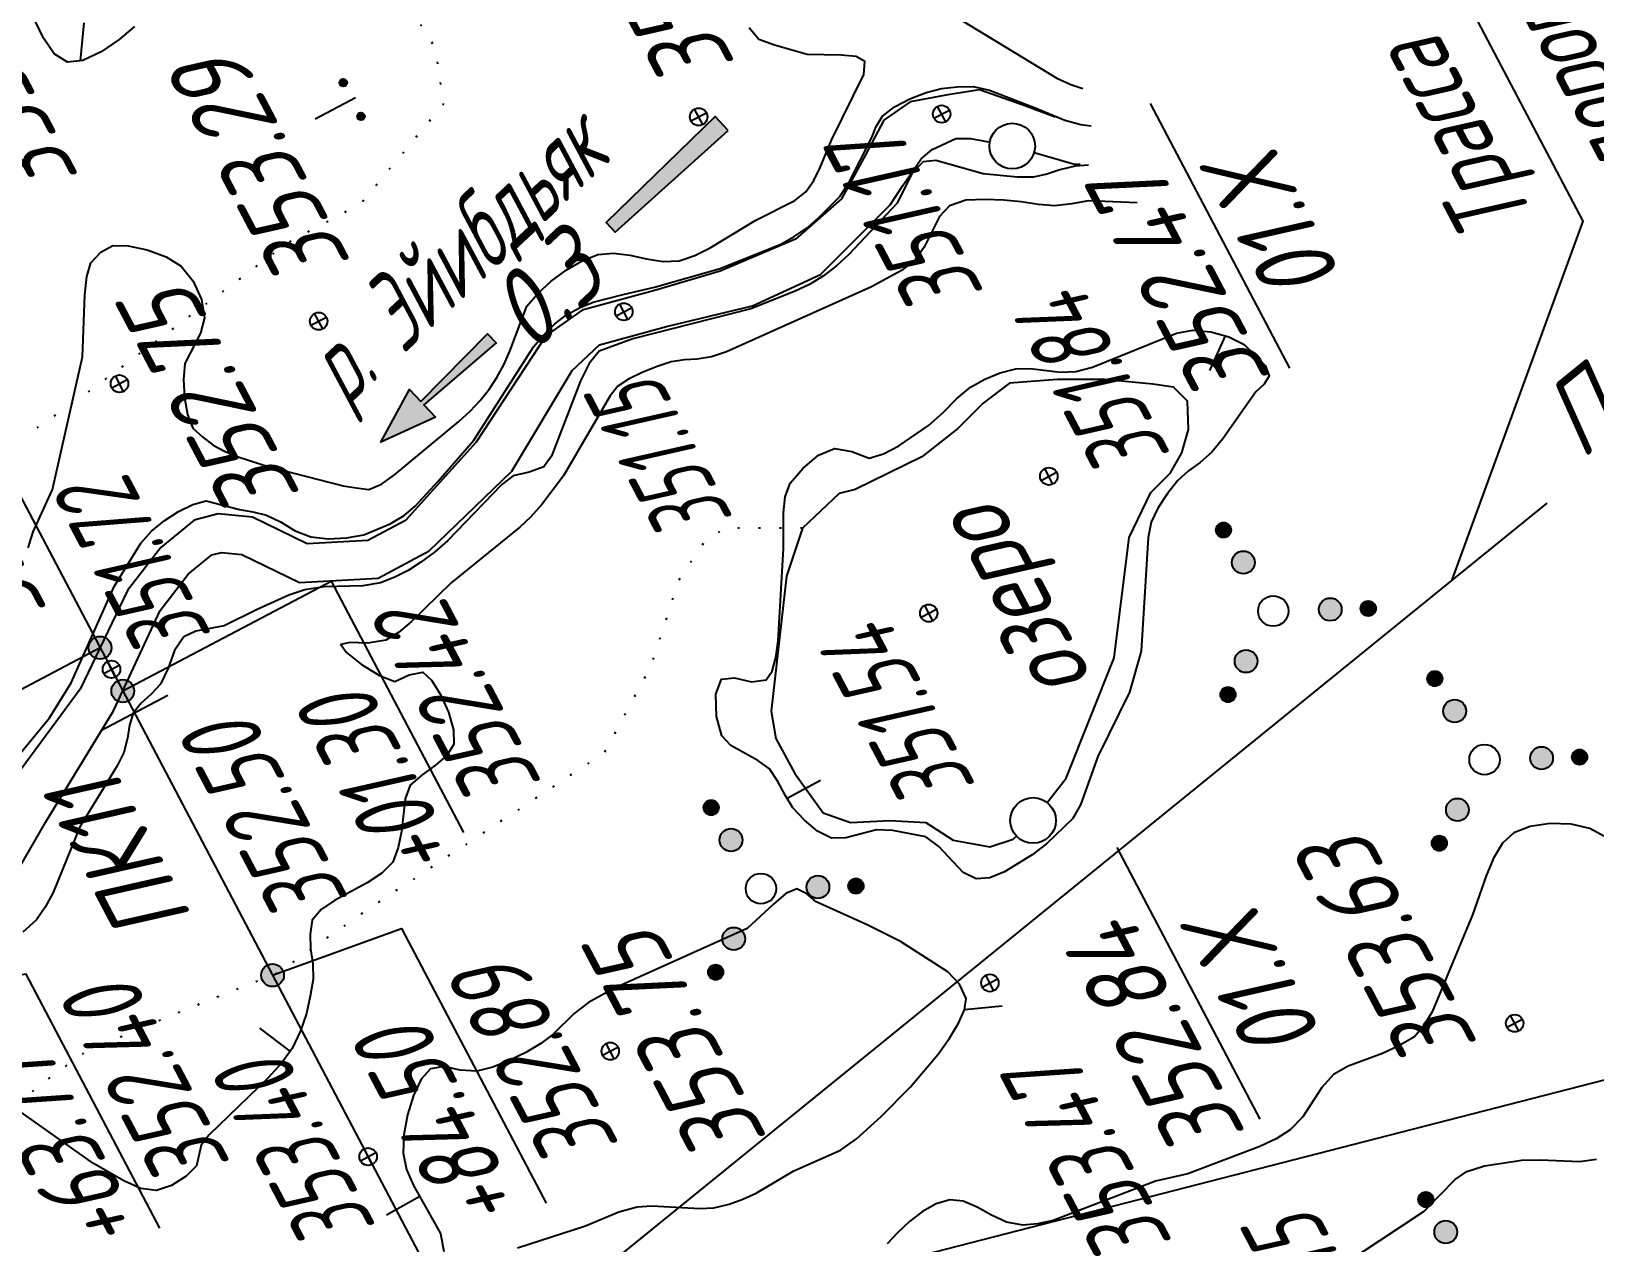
# Model space of a CAD drawing. Extents: x 1519150 to 1520806, y 2185741 to 2187019.
# Drawn here: x 1519402.7 to 1519484.9, y 2186801.3 to 2186865 of the extents above; entities that cross this region are included whole.
import ezdxf
from ezdxf.enums import TextEntityAlignment as Align

# ---------------------------------------------------------------- set-up
doc = ezdxf.new("R2010")
doc.units = 0
doc.linetypes.add('ИИDot', pattern=[1, 0, -1])
for name, color, linetype, lineweight in [('ИИ_ГЕОСЕТКА_025', 3, 'Continuous', 25), ('ИИ_ГИДРОГРАФИЯ_025', 3, 'Continuous', 25), ('ИИ_КОНТУР_025', 7, 'ИИDot', 25), ('ИИ_ОТМЕТКА_025', 7, 'Continuous', 25), ('ИИ_ПИКЕТАЖ_025', 7, 'Continuous', 25), ('ИИ_РАЗМЕР_025', 7, 'Continuous', 25), ('ИИ_РЕЛЬЕФ_025', 34, 'Continuous', 25), ('ИИ_ТЕКСТ_025', 7, 'Continuous', 25), ('ИИ_ТРАССА_АД_025', 1, 'Continuous', 25), ('ИИ_ТРАССА_ЛЭП_025', 7, 'Continuous', 25), ('ИИ_УГОДЬЯ_025', 7, 'Continuous', 25)]:
    doc.layers.add(name, color=color, linetype=linetype, lineweight=lineweight)
doc.styles.add('VNIPISIMPLEXCUR', font='simplex.shx', dxfattribs={"width": 0.8, "oblique": 15})
doc.dimstyles.new('ИИ-2000-м-dm$2', dxfattribs={"dimscale": 2, "dimtxt": 2.5, "dimasz": 2.5, "dimexe": 1.25, "dimexo": 0, "dimgap": 1, "dimtad": 2, "dimtoh": 1, "dimzin": 1, "dimdsep": 46, "dimtxsty": 'VNIPISIMPLEXCUR', "dimcen": 2.5, "dimaunit": 1, "dimazin": 0, "dimtfac": 1, "dimtmove": 1, "dimatfit": 2, "dimfxl": 1, "dimarcsym": 0})

# ---------------------------------------------------------------- blocks, each defined once
blk = doc.blocks.new('ИИ053952')
at = {"linetype": 'Continuous', "lineweight": 25}
h = blk.add_hatch(color=0, dxfattribs=at)
edge = h.paths.add_edge_path()
edge.add_arc((-1.309, 2.13), 0.2, 0, 360)
h = blk.add_hatch(color=0, dxfattribs=at)
edge = h.paths.add_edge_path()
edge.add_arc((-0.785, 1.278), 0.3, 0, 360)
h = blk.add_hatch(color=0, dxfattribs=at)
edge = h.paths.add_edge_path()
edge.add_arc((1.499, 0.041), 0.3, 0, 360)
h = blk.add_hatch(color=0, dxfattribs=at)
edge = h.paths.add_edge_path()
edge.add_arc((2.499, 0.068), 0.2, 0, 360)
h = blk.add_hatch(color=0, dxfattribs=at)
edge = h.paths.add_edge_path()
edge.add_arc((-0.714, -1.319), 0.3, 0, 360)
h = blk.add_hatch(color=0, dxfattribs=at)
edge = h.paths.add_edge_path()
edge.add_arc((-1.19, -2.198), 0.2, 0, 360)
at = {"color": 0, "linetype": 'Continuous', "lineweight": 25}
for centre, radius in [((-1.309, 2.13), 0.2), ((-0.785, 1.278), 0.3), ((0, 0), 0.4), ((1.499, 0.041), 0.3), ((2.499, 0.068), 0.2), ((-0.714, -1.319), 0.3), ((-1.19, -2.198), 0.2)]:
    blk.add_circle(centre, radius, dxfattribs=at)
blk = doc.blocks.new('ИИ05407')
at = {"linetype": 'Continuous', "lineweight": 25}
h = blk.add_hatch(color=0, dxfattribs=at)
edge = h.paths.add_edge_path()
edge.add_arc((-0.5, 0.1), 0.1, 0, 360)
h = blk.add_hatch(color=0, dxfattribs=at)
edge = h.paths.add_edge_path()
edge.add_arc((0.5, 0.1), 0.1, 0, 360)
at = {"color": 0, "linetype": 'Continuous', "lineweight": 25}
blk.add_lwpolyline([(0, 0), (0, 1.2)], dxfattribs=at)
for centre in [(-0.5, 0.1), (0.5, 0.1)]:
    blk.add_circle(centre, 0.1, dxfattribs=at)
blk = doc.blocks.new('ИИ053296')
at = {"color": 0, "linetype": 'Continuous', "lineweight": 25}
blk.add_lwpolyline([(0, 0), (1, 0)], dxfattribs=at)
blk = doc.blocks.new('ИИ05012')
at = {"color": 0, "linetype": 'Continuous', "lineweight": 25, "flags": 128}
for points in [[(0, 3), (0, -3)], [(-3, 0), (3, 0)]]:
    blk.add_lwpolyline(points, dxfattribs=at)
blk = doc.blocks.new('PICKET')
at = {"color": 0, "linetype": 'Continuous', "lineweight": 25}
for p, q in [((-0.23, 0), (0.23, 0)), ((0, 0.23), (0, -0.23))]:
    blk.add_line(p, q, dxfattribs=at)
blk.add_circle((0, 0), 0.23, dxfattribs=at)
at = {"color": 0, "linetype": 'Continuous', "style": 'VNIPISIMPLEXCUR', "oblique": 15, "width": 0.8}
blk.add_attdef('OTMETKA', (1.25, 0.3), '', height=2, dxfattribs=at)
at = {"color": 8, "linetype": 'Continuous', "style": 'VNIPISIMPLEXCUR', "oblique": 15, "width": 0.8, "flags": 1}
blk.add_attdef('NOMER', (1.25, -2.7), '', height=2, dxfattribs=at)
blk = doc.blocks.new('ИИ052131')
at = {"color": 7, "linetype": 'Continuous', "style": 'VNIPISIMPLEXCUR', "oblique": 15, "width": 0.8}
for tag, p in [('HEIGHT', (1.3, 0.7)), ('DATE', (1.3, -2.7))]:
    blk.add_attdef(tag, p, '', height=2, dxfattribs=at)
at = {"color": 0, "linetype": 'Continuous', "lineweight": 25}
blk.add_wipeout([(-0.532, -0.284), (-0.466, -0.382), (-0.382, -0.466), (-0.284, -0.532), (-0.175, -0.577), (-0.059, -0.6), (0.059, -0.6), (0.175, -0.577), (0.284, -0.532), (0.382, -0.466), (0.466, -0.382), (0.532, -0.284), (0.577, -0.175), (0.6, -0.059), (0.6, 0.059), (0.577, 0.175), (0.532, 0.284), (0.466, 0.382), (0.382, 0.466), (0.284, 0.532), (0.175, 0.577), (0.059, 0.6), (-0.059, 0.6), (-0.175, 0.577), (-0.284, 0.532), (-0.382, 0.466), (-0.466, 0.382), (-0.532, 0.284), (-0.577, 0.175), (-0.6, 0.059), (-0.6, -0.059), (-0.577, -0.175)], dxfattribs=at)
blk.add_circle((0, 0), 0.6, dxfattribs=at)
blk = doc.blocks.new('*D65')
at = {"layer": 'Defpoints', "color": 0, "transparency": 16777216}
for p in [(1519482.409, 2186840.189), (1519365.937, 2186752.536), (1519273.871, 2186671.021), (1519643.409, 2186205.468), (1519806.553, 2185895.816)]:
    blk.add_point(p, dxfattribs=at)
at = {"layer": 'ИИ_РАЗМЕР_025', "color": 0, "lineweight": -2, "transparency": 16777216}
for p, q in [((1519364.263, 2186762.999), (1519357.118, 2186776.562)), ((1519363.331, 2186753.39), (1519364.263, 2186762.999)), ((1519360.922, 2186741.638), (1519354.165, 2186754.463))]:
    blk.add_line(p, q, dxfattribs=at)
blk.add_arc((1519360.922, 2186741.638), 11.997, 58.24287, 98.5895, dxfattribs=at)
at = {"layer": 'ИИ_РАЗМЕР_025', "color": 0, "transparency": 16777216}
for points in [[(1519359.339, 2186752.867), (1519358.923, 2186754.133), (1519355.33, 2186752.251)], [(1519367.677, 2186752.339), (1519366.796, 2186751.338), (1519370.239, 2186749.196)]]:
    blk.add_solid(points, dxfattribs=at)
at = {"layer": 'ИИ_РАЗМЕР_025', "color": 0, "transparency": 16777216, "insert": (1519357.466, 2186768.647), "char_height": 4, "attachment_point": 5, "rotation": 117.7798, "style": 'VNIPISIMPLEXCUR'}
blk.add_mtext("78°44'", dxfattribs=at)
blk = doc.blocks.new('*D66')
at = {"layer": 'Defpoints', "color": 0, "transparency": 16777216}
for p in [(1519297.92, 2186946.834), (1519482.409, 2186840.189), (1519385.295, 2186766.597), (1519273.871, 2186671.021), (1519823.89, 2185948.39)]:
    blk.add_point(p, dxfattribs=at)
at = {"layer": 'ИИ_РАЗМЕР_025', "color": 0, "lineweight": -2, "transparency": 16777216}
blk.add_arc((1519392.515, 2186767.266), 7.251, 149.80383, 187.02534, dxfattribs=at)
at = {"layer": 'ИИ_РАЗМЕР_025', "color": 0, "transparency": 16777216}
for points in [[(1519385.787, 2186771.394), (1519386.709, 2186770.431), (1519389.135, 2186773.681)], [(1519385.932, 2186766.64), (1519384.705, 2186766.118), (1519386.884, 2186762.698)]]:
    blk.add_solid(points, dxfattribs=at)
at = {"layer": 'ИИ_РАЗМЕР_025', "color": 0, "transparency": 16777216, "insert": (1519377.317, 2186774.536), "char_height": 4, "attachment_point": 5, "rotation": 117.7798, "style": 'VNIPISIMPLEXCUR'}
blk.add_mtext("101°16'", dxfattribs=at)
blk = doc.blocks.new('ИИ15002')
at = {"linetype": 'Continuous', "lineweight": 25}
h = blk.add_hatch(color=0, dxfattribs=at)
edge = h.paths.add_edge_path()
edge.add_arc((0, 0), 0.3, 0, 360)
at = {"color": 0, "linetype": 'Continuous', "lineweight": 25}
blk.add_circle((0, 0), 0.3, dxfattribs=at)
at = {"color": 0, "linetype": 'Continuous', "style": 'VNIPISIMPLEXCUR', "oblique": 15, "width": 0.8}
blk.add_attdef('STATIONING', (1, 1.3), '', height=2, rotation=90, dxfattribs=at)
at = {"color": 7, "linetype": 'Continuous', "style": 'VNIPISIMPLEXCUR', "oblique": 15, "width": 0.8}
blk.add_attdef('HEIGHT', text='', height=2, dxfattribs=at).set_placement((0, -1.3), align=Align.TOP_CENTER)
blk = doc.blocks.new('ИИ15001')
at = {"color": 0, "linetype": 'Continuous', "lineweight": 25}
blk.add_lwpolyline([(0, 1), (0, -1)], dxfattribs=at)
at = {"color": 0, "linetype": 'Continuous', "lineweight": 25, "style": 'VNIPISIMPLEXCUR', "oblique": 15, "width": 0.8}
blk.add_attdef('STATIONING', text='', height=2, dxfattribs=at).set_placement((0, 2), align=Align.CENTER)
at = {"color": 7, "linetype": 'Continuous', "lineweight": 25, "style": 'VNIPISIMPLEXCUR', "oblique": 15, "width": 0.8}
blk.add_attdef('HEIGHT', text='', height=2, dxfattribs=at).set_placement((0, -2), align=Align.TOP_CENTER)
blk = doc.blocks.new('ИИ0523812')
at = {"linetype": 'Continuous', "lineweight": 25}
for points in [[(1.5, 0.062), (4, 0.167), (4, -0.167), (1.5, -0.062), (1.5, -0.5), (0, 0), (1.5, 0.5)], [(12.274, -0.25), (12.274, 0.25), (8.274, 0.172), (8.274, -0.172)]]:
    blk.add_hatch(color=0, dxfattribs=at).paths.add_polyline_path(points)
at = {"color": 0, "linetype": 'Continuous', "lineweight": 25}
for points in [[(1.5, 0.062), (4, 0.167), (4, -0.167), (1.5, -0.062), (1.5, -0.5), (0, 0), (1.5, 0.5)], [(12.274, -0.25), (12.274, 0.25), (8.274, 0.172), (8.274, -0.172)]]:
    blk.add_lwpolyline(points, close=True, dxfattribs=at)
at = {"color": 0, "linetype": 'Continuous', "style": 'VNIPISIMPLEXCUR', "oblique": 15, "width": 0.8}
blk.add_attdef('SPEED', text='', height=2, dxfattribs=at).set_placement((5.871, -0.048), align=Align.MIDDLE)
blk = doc.blocks.new('*D67')
at = {"layer": 'Defpoints', "color": 0, "transparency": 16777216}
for p in [(1519335.639, 2186966.703), (1520064.45, 2186007.56), (1519860.194, 2185951.717), (1519823.89, 2185948.39), (1519888.366, 2185917.443)]:
    blk.add_point(p, dxfattribs=at)
at = {"layer": 'ИИ_РАЗМЕР_025', "color": 0, "lineweight": -2, "transparency": 16777216}
for p, q in [((1519862.615, 2185950.153), (1519866.306, 2185943.155)), ((1519866.306, 2185943.155), (1519874.982, 2185926.685))]:
    blk.add_line(p, q, dxfattribs=at)
blk.add_arc((1519866.538, 2185958.88), 9.568, 217.9509, 273.64696, dxfattribs=at)
at = {"layer": 'ИИ_РАЗМЕР_025', "color": 0, "transparency": 16777216}
for points in [[(1519858.393, 2185952.705), (1519859.593, 2185953.287), (1519857.247, 2185956.595)], [(1519866.966, 2185949.974), (1519867.327, 2185948.69), (1519870.997, 2185950.415)]]:
    blk.add_solid(points, dxfattribs=at)
at = {"layer": 'ИИ_РАЗМЕР_025', "color": 0, "transparency": 16777216, "insert": (1519867.234, 2185931.993), "char_height": 4, "attachment_point": 5, "rotation": 117.7798, "style": 'VNIPISIMPLEXCUR'}
blk.add_mtext("103°58'", dxfattribs=at)
blk = doc.blocks.new('*D68')
at = {"layer": 'Defpoints', "color": 0, "transparency": 16777216}
for p in [(1519313.519, 2186955.051), (1520064.45, 2186007.56), (1519855.578, 2185949.86), (1519823.89, 2185948.39), (1519857.396, 2185922.593)]:
    blk.add_point(p, dxfattribs=at)
at = {"layer": 'ИИ_РАЗМЕР_025', "color": 0, "lineweight": -2, "transparency": 16777216}
for p, q in [((1519854.606, 2185946.846), (1519859.085, 2185938.334)), ((1519859.085, 2185938.334), (1519865.276, 2185926.582))]:
    blk.add_line(p, q, dxfattribs=at)
blk.add_arc((1519841.522, 2185952.727), 14.345, 313.80799, 357.78992, dxfattribs=at)
at = {"layer": 'ИИ_РАЗМЕР_025', "color": 0, "transparency": 16777216}
for points in [[(1519855.193, 2185952.106), (1519856.52, 2185952.241), (1519855.452, 2185956.153)], [(1519851.842, 2185941.834), (1519851.063, 2185942.915), (1519848.208, 2185940.035)]]:
    blk.add_solid(points, dxfattribs=at)
at = {"layer": 'ИИ_РАЗМЕР_025', "color": 0, "transparency": 16777216, "insert": (1519858.77, 2185929.531), "char_height": 4, "attachment_point": 5, "rotation": 117.7798, "style": 'VNIPISIMPLEXCUR'}
blk.add_mtext("76°2'", dxfattribs=at)

msp = doc.modelspace()

# ---------------------------------------------------------------- linework, layer by layer
at = {"layer": 'ИИ_ГИДРОГРАФИЯ_025', "flags": 128}
for points in [[(1519456.538, 2186860.483), (1519454.797, 2186861.122), (1519452.545, 2186861.916), (1519450.89, 2186861.651), (1519448.903, 2186861.287), (1519447.512, 2186860.328), (1519446.552, 2186858.508), (1519445.294, 2186856.192), (1519442.872, 2186854.067), (1519438.918, 2186852.389), (1519435.535, 2186851.39), (1519431.659, 2186850.33), (1519429.751, 2186848.998), (1519426.08, 2186843.393), (1519422.36, 2186839.268), (1519420.374, 2186838.21), (1519417.194, 2186838.041), (1519414.304, 2186839.446), (1519412.514, 2186839.614), (1519411.246, 2186839.284), (1519409.49, 2186837.844), (1519407.735, 2186835.59), (1519405.252, 2186830.401), (1519401.105, 2186824.798)], [(1519399.408, 2186816.471), (1519403.444, 2186823.421), (1519407.008, 2186829.265), (1519409.454, 2186834.541), (1519410.931, 2186836.439), (1519412.175, 2186837.459), (1519412.678, 2186837.59), (1519413.756, 2186837.489), (1519416.784, 2186836.016), (1519420.923, 2186836.236), (1519423.61, 2186837.668), (1519427.955, 2186841.87), (1519431.134, 2186847.163), (1519432.56, 2186848.503), (1519436.082, 2186849.466), (1519440.62, 2186850.56), (1519444.187, 2186852.212), (1519447.848, 2186855.877), (1519448.52, 2186856.885), (1519449.492, 2186858.287), (1519450.071, 2186858.779), (1519451.306, 2186859.365), (1519452.08, 2186859.365), (1519454.276, 2186858.963), (1519457.55, 2186858.006), (1519457.845, 2186858.002)]]:
    msp.add_lwpolyline(points, dxfattribs=at)
msp.add_lwpolyline([(1519462.751, 2186846.286), (1519461.662, 2186846.435), (1519459.135, 2186846.682), (1519456.659, 2186846.682), (1519454.132, 2186846.484), (1519452.745, 2186845.445), (1519451.408, 2186844.109), (1519449.526, 2186842.624), (1519446.009, 2186840.892), (1519445.167, 2186840.694), (1519443.235, 2186838.863), (1519442.393, 2186836.339), (1519441.6, 2186829.235), (1519441.848, 2186827.799), (1519442.838, 2186825.968), (1519444.324, 2186823.89), (1519445.761, 2186823.395), (1519447.841, 2186823.494), (1519449.724, 2186823.395), (1519451.16, 2186822.454), (1519453.092, 2186822.108), (1519454.33, 2186822.504), (1519455.371, 2186823.494), (1519457.104, 2186825.721), (1519459.631, 2186832.056), (1519460.426, 2186838.369), (1519461.566, 2186840.745), (1519462.606, 2186841.784), (1519463.2, 2186842.824), (1519463.547, 2186844.061), (1519463.498, 2186845.546)], close=True, dxfattribs=at)
at = {"layer": 'ИИ_КОНТУР_025', "flags": 128}
for points in [[(1519344.966, 2186812.099), (1519347.518, 2186811.341), (1519351.427, 2186810.907), (1519357.942, 2186811.775), (1519361.851, 2186814.726), (1519364.978, 2186819.326), (1519366.889, 2186822.884), (1519370.643, 2186827.872), (1519377.245, 2186830.997), (1519381.762, 2186832.298), (1519387.582, 2186834.989), (1519393.923, 2186837.419), (1519397.137, 2186840.023), (1519405.649, 2186846.011), (1519416.278, 2186853.947), (1519420.013, 2186855.943), (1519424.367, 2186861.177), (1519423.932, 2186864.128), (1519422.021, 2186867.079), (1519420.805, 2186870.117), (1519420.545, 2186873.935), (1519421.5, 2186876.799), (1519425.148, 2186880.618), (1519429.144, 2186882.527), (1519435.485, 2186884.003), (1519442.261, 2186883.829), (1519444.284, 2186883.741)], [(1519443.235, 2186838.863), (1519439.171, 2186838.874), (1519438.139, 2186838.24), (1519436.711, 2186836.099), (1519435.283, 2186831.66), (1519432.823, 2186827.061), (1519420.18, 2186818.689), (1519415.578, 2186815.439), (1519410.579, 2186813.457), (1519405.501, 2186811.316), (1519402.882, 2186809.413), (1519399.311, 2186804.973), (1519385.951, 2186794.388), (1519383.967, 2186791.059), (1519381.507, 2186786.936), (1519377.223, 2186783.923), (1519370.319, 2186780.911), (1519363.336, 2186776.946), (1519359.29, 2186774.33), (1519355.322, 2186773.537), (1519352.227, 2186773.617), (1519349.688, 2186775.837), (1519340.047, 2186796.057)]]:
    msp.add_lwpolyline(points, dxfattribs=at)
at = {"layer": 'ИИ_ОТМЕТКА_025', "elevation": 0.04}
msp.add_lwpolyline([(1519468.884, 2186847.276), (1519461.549, 2186861.202)], dxfattribs=at)
at = {"layer": 'ИИ_ОТМЕТКА_025'}
msp.add_lwpolyline([(1519467.323, 2186807.777), (1519459.79, 2186822.076)], dxfattribs=at)
at = {"layer": 'ИИ_ПИКЕТАЖ_025', "color": 7}
for points in [[(1519406.293, 2186832.577), (1519400.545, 2186829.549), (1519392.224, 2186845.344)], [(1519407.49, 2186830.305), (1519418.449, 2186836.078), (1519425.41, 2186822.864)]]:
    msp.add_lwpolyline(points, dxfattribs=at)
at = {"layer": 'ИИ_ПИКЕТАЖ_025', "color": 7, "elevation": 352.89}
msp.add_lwpolyline([(1519415.366, 2186815.354), (1519422.143, 2186817.818), (1519429.754, 2186803.371)], dxfattribs=at)
at = {"layer": 'ИИ_ПИКЕТАЖ_025', "color": 1}
msp.add_lwpolyline([(1519409.446, 2186802.06), (1519402.415, 2186815.407), (1519388.291, 2186813.109)], dxfattribs=at)
at = {"layer": 'ИИ_РЕЛЬЕФ_025'}
for points, elevation in [([(1519450.178, 2186866.448), (1519456.618, 2186862.527), (1519457.362, 2186862.194), (1519457.996, 2186861.982)], 353), ([(1519408.105, 2186865.254), (1519407.305, 2186864.563), (1519406.349, 2186863.915), (1519405.392, 2186863.467), (1519404.588, 2186863.376), (1519403.881, 2186863.81), (1519403.32, 2186864.628), (1519402.899, 2186865.518)], 353), ([(1519402.506, 2186837.841), (1519402.782, 2186838.668), (1519403.792, 2186840.892), (1519405.373, 2186847.869), (1519405.487, 2186851.143), (1519405.59, 2186852.098), (1519405.805, 2186852.815), (1519406.332, 2186853.374), (1519406.963, 2186853.73), (1519407.764, 2186853.722), (1519408.771, 2186853.508), (1519409.774, 2186853.133), (1519410.559, 2186852.645), (1519411.194, 2186851.858), (1519411.623, 2186850.889), (1519411.785, 2186849.936), (1519411.578, 2186849.128), (1519410.745, 2186847.519), (1519410.688, 2186846.672), (1519410.735, 2186845.739), (1519410.896, 2186844.85), (1519411.182, 2186844.131), (1519411.691, 2186843.661), (1519412.243, 2186843.236), (1519412.883, 2186842.905), (1519413.618, 2186842.594), (1519415.197, 2186842.089), (1519419.089, 2186841.093), (1519419.757, 2186840.98), (1519420.428, 2186840.906), (1519421.095, 2186841.188), (1519421.779, 2186841.67), (1519425.161, 2186844.474), (1519425.776, 2186845.038), (1519426.296, 2186845.584), (1519426.782, 2186846.2), (1519427.167, 2186846.797), (1519427.529, 2186847.461), (1519427.849, 2186848.171), (1519428.739, 2186850.544), (1519429.316, 2186851.2), (1519430.021, 2186851.849), (1519430.811, 2186852.441), (1519431.645, 2186852.926), (1519432.478, 2186853.253), (1519433.296, 2186853.336), (1519434.155, 2186853.219), (1519435.034, 2186853.03), (1519435.906, 2186852.893), (1519436.747, 2186852.933), (1519437.58, 2186853.2), (1519438.391, 2186853.607), (1519440.789, 2186855.069), (1519442.844, 2186856.105), (1519443.411, 2186856.563), (1519443.84, 2186857.155), (1519444.169, 2186857.841), (1519444.77, 2186859.27), (1519446.477, 2186862.717), (1519446.527, 2186863.404), (1519446.062, 2186863.664), (1519445.269, 2186863.737), (1519443.487, 2186863.771), (1519441.776, 2186864.262), (1519440.941, 2186864.56), (1519440.433, 2186865.174)], 353), ([(1519400.688, 2186825.33), (1519403.631, 2186828.893), (1519404.773, 2186830.734), (1519407.029, 2186835.794), (1519408.435, 2186838.077), (1519409, 2186838.717), (1519409.671, 2186839.253), (1519410.415, 2186839.748), (1519411.175, 2186840.119), (1519411.873, 2186840.311), (1519413.627, 2186839.846), (1519414.323, 2186839.732), (1519415.054, 2186839.556), (1519415.78, 2186839.193), (1519416.56, 2186838.733), (1519417.379, 2186838.411), (1519418.298, 2186838.311), (1519419.259, 2186838.358), (1519420.165, 2186838.521), (1519421.562, 2186839.101), (1519422.29, 2186839.54), (1519422.866, 2186840.03), (1519424.085, 2186841.334), (1519425.955, 2186843.493), (1519429.097, 2186848.405), (1519429.583, 2186848.989), (1519430.221, 2186849.62), (1519430.833, 2186850.082), (1519431.551, 2186850.479), (1519432.231, 2186850.751), (1519433.817, 2186851.16), (1519435.452, 2186851.539), (1519438.917, 2186852.525), (1519442.11, 2186853.81), (1519442.811, 2186854.197), (1519443.491, 2186854.666), (1519444.089, 2186855.194), (1519445.209, 2186856.313), (1519445.688, 2186857.026), (1519446.884, 2186859.42), (1519447.113, 2186859.994), (1519447.45, 2186860.542), (1519448.075, 2186861.019), (1519448.895, 2186861.449), (1519449.74, 2186861.776), (1519450.547, 2186861.986), (1519451.38, 2186862.078), (1519452.214, 2186862.088), (1519453.084, 2186861.896), (1519455.568, 2186860.936), (1519457.048, 2186860.316), (1519457.889, 2186860.096), (1519458.429, 2186860.03)], 352.5), ([(1519458.294, 2186857.96), (1519457.589, 2186857.904), (1519456.77, 2186857.719), (1519456.092, 2186857.481), (1519455.387, 2186857.323), (1519454.528, 2186857.32), (1519452.749, 2186857.499), (1519450.263, 2186858.194), (1519449.595, 2186858.124), (1519449.037, 2186857.594), (1519448.225, 2186855.964), (1519445.679, 2186853.263), (1519445.025, 2186852.656), (1519444.35, 2186852.132), (1519443.611, 2186851.687), (1519442.85, 2186851.328), (1519440.529, 2186850.397), (1519434.322, 2186848.816), (1519432.555, 2186848.178), (1519432.028, 2186847.524), (1519431.571, 2186846.623), (1519430.047, 2186842.652), (1519429.643, 2186842.092), (1519428.87, 2186841.815), (1519428.026, 2186841.619), (1519427.428, 2186841.16), (1519424.572, 2186838.196), (1519423.888, 2186837.604), (1519423.175, 2186837.087), (1519422.493, 2186836.647), (1519421.796, 2186836.283), (1519421.039, 2186835.995), (1519420.107, 2186835.831), (1519418.081, 2186835.781), (1519417.071, 2186835.63), (1519416.218, 2186835.351), (1519414.518, 2186834.567), (1519412.818, 2186833.734), (1519411.329, 2186833.455), (1519410.693, 2186833.145), (1519410.213, 2186832.433), (1519409.869, 2186831.508), (1519409.475, 2186830.668), (1519408.988, 2186830.133), (1519408.463, 2186829.663), (1519408.042, 2186829.136), (1519407.839, 2186828.507), (1519407.741, 2186827.82), (1519407.543, 2186827.074), (1519407.201, 2186826.362), (1519405.238, 2186823.157), (1519403.819, 2186819.713), (1519403.413, 2186818.94), (1519402.943, 2186818.271), (1519402.228, 2186817.621)], 352.5), ([(1519460.84, 2186855.979), (1519458.286, 2186856.075), (1519457.418, 2186855.922), (1519456.504, 2186855.824), (1519455.657, 2186855.893), (1519454.749, 2186856.035), (1519453.83, 2186856.115), (1519452.84, 2186856.145), (1519451.839, 2186856.109), (1519450.967, 2186855.823), (1519450.441, 2186855.264), (1519449.644, 2186853.653), (1519449.17, 2186852.973), (1519448.454, 2186852.423), (1519446.879, 2186851.561), (1519439.249, 2186848.147), (1519438.46, 2186847.875), (1519437.706, 2186847.75), (1519437.03, 2186847.719), (1519436.332, 2186847.608), (1519435.601, 2186847.37), (1519434.815, 2186847.056), (1519434.087, 2186846.698), (1519433.527, 2186846.329), (1519433.126, 2186845.83), (1519430.671, 2186841.616), (1519429.535, 2186840.116), (1519428.943, 2186839.437), (1519428.378, 2186838.928), (1519424.754, 2186835.99), (1519422.68, 2186833.957), (1519421.996, 2186833.379), (1519421.323, 2186832.977), (1519420.371, 2186832.826), (1519419.431, 2186832.859), (1519418.966, 2186832.752), (1519419.257, 2186832.32), (1519420.043, 2186831.695), (1519420.997, 2186831.112), (1519421.793, 2186830.805), (1519422.558, 2186831.159), (1519423.267, 2186831.29), (1519423.722, 2186830.869), (1519424.202, 2186830.114), (1519424.619, 2186829.191), (1519424.883, 2186828.269), (1519424.907, 2186827.514), (1519424.544, 2186826.928), (1519423.93, 2186826.406), (1519423.23, 2186825.897), (1519422.606, 2186825.351), (1519422.348, 2186824.629), (1519422.157, 2186822.915), (1519421.969, 2186822.081), (1519421.688, 2186821.303), (1519421.122, 2186820.716), (1519420.348, 2186820.211), (1519418.631, 2186819.293), (1519417.917, 2186818.807), (1519417.451, 2186818.255), (1519417.354, 2186817.512), (1519417.359, 2186816.752), (1519417.486, 2186815.952), (1519417.496, 2186815.148), (1519417.354, 2186814.253), (1519417.15, 2186813.343), (1519416.843, 2186812.423), (1519416.391, 2186811.498), (1519415.856, 2186810.751), (1519415.133, 2186809.954), (1519412.025, 2186806.956), (1519411.612, 2186806.426), (1519411.359, 2186805.335), (1519410.823, 2186804.795), (1519410.058, 2186804.295), (1519409.255, 2186804.037), (1519408.441, 2186804.148), (1519407.585, 2186804.53), (1519405.953, 2186805.446), (1519401.988, 2186808.26)], 353), ([(1519485.385, 2186822.672), (1519484.66, 2186823.078), (1519483.674, 2186823.297), (1519482.577, 2186823.33), (1519481.522, 2186823.178), (1519480.659, 2186822.841), (1519480.067, 2186822.297), (1519479.593, 2186821.515), (1519479.197, 2186820.575), (1519478.484, 2186818.534), (1519476.358, 2186813.429), (1519475.93, 2186812.716), (1519475.429, 2186812.113), (1519474.617, 2186811.64), (1519473.744, 2186811.237), (1519471.946, 2186810.569), (1519471.182, 2186810.127), (1519470.553, 2186809.455), (1519469.559, 2186807.911), (1519468.895, 2186807.228), (1519468.158, 2186806.757), (1519467.305, 2186806.348), (1519463.504, 2186804.919), (1519461.816, 2186804.526), (1519456.431, 2186802.459), (1519455.605, 2186802.275), (1519454.833, 2186802.21), (1519453.98, 2186802.368), (1519453.184, 2186802.731), (1519452.43, 2186803.15), (1519451.702, 2186803.471), (1519450.986, 2186803.546), (1519450.267, 2186803.331), (1519449.552, 2186802.927), (1519448.867, 2186802.4), (1519448.237, 2186801.814), (1519447.689, 2186801.235)], 353.5), ([(1519428.249, 2186801.027), (1519431.833, 2186802.179), (1519433.589, 2186802.909), (1519434.539, 2186803.17), (1519435.31, 2186803.228), (1519437.841, 2186803.086), (1519438.582, 2186803.131), (1519439.389, 2186803.318), (1519440.112, 2186803.581), (1519440.809, 2186803.892), (1519442.78, 2186805.062), (1519445.238, 2186806.16), (1519446.087, 2186806.752), (1519447.383, 2186807.924), (1519448.916, 2186809.488), (1519450.377, 2186811.204), (1519450.983, 2186812.044), (1519451.456, 2186812.832), (1519451.756, 2186813.538), (1519451.845, 2186814.132), (1519451.505, 2186814.883), (1519450.888, 2186815.537), (1519448.395, 2186817.133), (1519446.681, 2186817.985), (1519443.97, 2186819.216), (1519443.479, 2186819.639), (1519442.937, 2186819.894), (1519442.37, 2186819.647), (1519441.711, 2186819.096), (1519440.338, 2186817.813), (1519433.317, 2186814.664), (1519431.987, 2186813.917), (1519431.234, 2186813.347), (1519430.11, 2186812.241), (1519429.484, 2186811.76), (1519428.685, 2186811.296), (1519427.82, 2186810.87), (1519426.945, 2186810.526), (1519426.115, 2186810.307), (1519425.237, 2186810.367), (1519424.39, 2186810.558), (1519423.674, 2186810.434), (1519423.192, 2186809.885), (1519422.78, 2186809.035), (1519422.466, 2186808.015), (1519422.278, 2186806.96), (1519422.245, 2186806.002), (1519422.42, 2186805.142), (1519422.786, 2186804.295), (1519424.207, 2186801.772), (1519424.385, 2186800.82)], 353.5), ([(1519472.423, 2186800.616), (1519475.936, 2186802.949), (1519477.581, 2186804.617), (1519478.194, 2186805.033), (1519479.108, 2186805.338), (1519481.083, 2186805.629), (1519482.066, 2186805.641), (1519484.112, 2186805.563), (1519485.013, 2186805.68)], 353.5)]:
    msp.add_lwpolyline(points, dxfattribs=dict(at, elevation=elevation))
at = {"layer": 'ИИ_РЕЛЬЕФ_025', "elevation": 353}
msp.add_lwpolyline([(1519439.002, 2186827.95), (1519438.711, 2186828.97), (1519438.692, 2186830.128), (1519438.986, 2186830.93), (1519439.657, 2186830.99), (1519440.568, 2186830.786), (1519441.339, 2186830.884), (1519441.644, 2186831.353), (1519441.839, 2186832.061), (1519441.954, 2186832.943), (1519442.244, 2186837.806), (1519442.243, 2186839.671), (1519442.339, 2186840.52), (1519442.586, 2186841.237), (1519443.271, 2186842.024), (1519444.081, 2186842.705), (1519444.923, 2186843.049), (1519445.838, 2186842.9), (1519446.752, 2186842.546), (1519447.496, 2186842.771), (1519448.308, 2186843.205), (1519449.864, 2186844.273), (1519450.636, 2186844.952), (1519451.341, 2186845.676), (1519452.086, 2186846.287), (1519452.842, 2186846.709), (1519453.633, 2186847.034), (1519454.472, 2186847.244), (1519455.218, 2186847.267), (1519456.809, 2186847.077), (1519457.614, 2186847.105), (1519458.505, 2186847.339), (1519462.911, 2186849.128), (1519463.769, 2186849.278), (1519464.713, 2186849.19), (1519465.666, 2186848.927), (1519466.478, 2186848.527), (1519467.044, 2186847.989), (1519467.58, 2186847.421), (1519467.792, 2186846.886), (1519467.525, 2186846.44), (1519467.082, 2186846.032), (1519465.352, 2186843.557), (1519464.775, 2186842.864), (1519464.164, 2186842.328), (1519463.554, 2186841.885), (1519462.992, 2186841.379), (1519462.436, 2186840.685), (1519461.934, 2186839.92), (1519461.577, 2186839.178), (1519461.426, 2186838.375), (1519461.065, 2186832.398), (1519460.45, 2186830.237), (1519458.774, 2186826.864), (1519457.859, 2186824.318), (1519457.45, 2186823.584), (1519456.078, 2186822.263), (1519455.319, 2186821.682), (1519453.866, 2186820.793), (1519453.099, 2186820.482), (1519452.373, 2186820.419), (1519451.692, 2186820.766), (1519450.408, 2186822.133), (1519449.733, 2186822.637), (1519447.994, 2186822.973), (1519447.132, 2186823.009), (1519445.528, 2186822.588), (1519444.773, 2186822.572), (1519444.035, 2186822.926), (1519443.344, 2186823.51), (1519442.737, 2186824.156), (1519442.322, 2186824.831), (1519441.953, 2186825.539), (1519441.499, 2186826.206), (1519440.898, 2186826.654), (1519439.478, 2186827.439)], close=True, dxfattribs=at)
at = {"layer": 'ИИ_ТРАССА_АД_025', "flags": 128}
msp.add_lwpolyline([(1519273.871, 2186671.021), (1519482.409, 2186840.189)], dxfattribs=at)

# ---------------------------------------------------------------- block references
at = {"layer": 'ИИ_ГЕОСЕТКА_025', "xscale": 2, "yscale": 2, "zscale": 2}
msp.add_blockref('ИИ05012', (1519400, 2186800), dxfattribs=at)
at = {"layer": 'ИИ_ГИДРОГРАФИЯ_025', "color": 7, "xscale": 1.999999999999998, "yscale": 1.999999999999998, "zscale": 1.999999999999998, "rotation": 43.06156534978108}
msp.add_blockref('ИИ0523812', (1519421.055, 2186843.387), dxfattribs=at).add_auto_attribs({'SPEED': '0.3'})
at = {"layer": 'ИИ_ОТМЕТКА_025'}
ref = msp.add_blockref('PICKET', (1519437.78, 2186860.5, 353.12), dxfattribs=dict(at, xscale=2, yscale=2, zscale=2, rotation=117.7797222222222))
ref.add_attrib('OTMETKA', '353.12', (1519439.775, 2186863.269, 353.12), dxfattribs={"layer": '0', "color": 0, "linetype": 'Continuous', "height": 4, "rotation": 117.77972, "style": 'VNIPISIMPLEXCUR', "oblique": 15, "width": 0.8})
ref = msp.add_blockref('PICKET', (1519417.79, 2186849.75, 353.29), dxfattribs=dict(at, xscale=2, yscale=2, zscale=2, rotation=117.7797222222222))
ref.add_attrib('OTMETKA', '353.29', (1519419.558, 2186852.817, 353.29), dxfattribs={"layer": '0', "color": 0, "linetype": 'Continuous', "height": 4, "rotation": 117.77972, "style": 'VNIPISIMPLEXCUR', "oblique": 15, "width": 0.8})
ref = msp.add_blockref('PICKET', (1519407.315, 2186846.463, 352.75), dxfattribs=dict(at, xscale=2, yscale=2, zscale=2, rotation=117.7797222222222))
ref.add_attrib('OTMETKA', '352.75', (1519416.906, 2186840.607, 352.75), dxfattribs={"layer": '0', "color": 0, "linetype": 'Continuous', "height": 4, "rotation": 117.77972, "style": 'VNIPISIMPLEXCUR', "oblique": 15, "width": 0.8})
ref = msp.add_blockref('PICKET', (1519456.203, 2186841.596, 354.56), dxfattribs=dict(at, xscale=2, yscale=2, zscale=2, rotation=117.7797222222222))
ref.add_attrib('OTMETKA', '351.84', (1519462.67, 2186842.707, 354.56), dxfattribs={"layer": '0', "color": 0, "linetype": 'Continuous', "height": 4, "rotation": 117.77972, "style": 'VNIPISIMPLEXCUR', "oblique": 15, "width": 0.65})
ref = msp.add_blockref('PICKET', (1519433.842, 2186850.248, 351.15), dxfattribs=dict(at, xscale=2, yscale=2, zscale=2, rotation=117.7791666666666))
ref.add_attrib('OTMETKA', '351.15', (1519439.649, 2186839.374, -6671.85), dxfattribs={"layer": '0', "color": 0, "linetype": 'Continuous', "height": 4, "rotation": 117.77917, "style": 'VNIPISIMPLEXCUR', "oblique": 15, "width": 0.6})
ref = msp.add_blockref('PICKET', (1519406.892, 2186831.441, 351.72), dxfattribs=dict(at, xscale=2, yscale=2, zscale=2, rotation=117.7792673703056))
ref.add_attrib('OTMETKA', '351.72', (1519412.226, 2186833.219, 351.72), dxfattribs={"layer": '0', "color": 0, "linetype": 'Continuous', "height": 4, "rotation": 117.77927, "style": 'VNIPISIMPLEXCUR', "oblique": 15, "width": 0.65})
ref = msp.add_blockref('PICKET', (1519449.883, 2186834.399, 354.86), dxfattribs=dict(at, xscale=2, yscale=2, zscale=2, rotation=117.7797222222222))
ref.add_attrib('OTMETKA', '351.54', (1519452.416, 2186825.299, 354.86), dxfattribs={"layer": '0', "color": 0, "linetype": 'Continuous', "height": 4, "rotation": 117.77972, "style": 'VNIPISIMPLEXCUR', "oblique": 15, "width": 0.65})
ref = msp.add_blockref('PICKET', (1519480.706, 2186812.83, 353.63), dxfattribs=dict(at, xscale=2, yscale=2, zscale=2, rotation=117.7797222222222))
ref.add_attrib('OTMETKA', '353.63', (1519478.839, 2186811.706, 353.63), dxfattribs={"layer": '0', "color": 0, "linetype": 'Continuous', "height": 4, "rotation": 117.77972, "style": 'VNIPISIMPLEXCUR', "oblique": 15, "width": 0.8})
ref = msp.add_blockref('PICKET', (1519433.13, 2186811.36, 353.75), dxfattribs=dict(at, xscale=2, yscale=2, zscale=2, rotation=117.7797222222222))
ref.add_attrib('OTMETKA', '353.75', (1519441.454, 2186806.745, 353.75), dxfattribs={"layer": '0', "color": 0, "linetype": 'Continuous', "height": 4, "rotation": 117.77972, "style": 'VNIPISIMPLEXCUR', "oblique": 15, "width": 0.8})
ref = msp.add_blockref('PICKET', (1519453.1, 2186814.95, 353.47), dxfattribs=dict(at, xscale=2, yscale=2, zscale=2, rotation=117.7797222222222))
ref.add_attrib('OTMETKA', '353.47', (1519462.773, 2186801.279, 353.47), dxfattribs={"layer": '0', "color": 0, "linetype": 'Continuous', "height": 4, "rotation": 117.77972, "style": 'VNIPISIMPLEXCUR', "oblique": 15, "width": 0.7})
ref = msp.add_blockref('PICKET', (1519420.393, 2186805.81, 353.4), dxfattribs=dict(at, xscale=2, yscale=2, zscale=2, rotation=117.7792673703056))
ref.add_attrib('OTMETKA', '353.40', (1519420.87, 2186802.107, 353.4), dxfattribs={"layer": '0', "color": 0, "linetype": 'Continuous', "height": 4, "rotation": 117.77927, "style": 'VNIPISIMPLEXCUR', "oblique": 15, "width": 0.65})
ref = msp.add_blockref('PICKET', (1519467.99, 2186795.2, 353.15), dxfattribs=dict(at, xscale=2, yscale=2, zscale=2, rotation=117.7797222222222))
ref.add_attrib('OTMETKA', '353.15', (1519474.774, 2186794.458, 353.15), dxfattribs={"layer": '0', "color": 0, "linetype": 'Continuous', "height": 4, "rotation": 117.77972, "style": 'VNIPISIMPLEXCUR', "oblique": 15, "width": 0.65})
at = {"layer": 'ИИ_ПИКЕТАЖ_025', "color": 7}
ref = msp.add_blockref('ИИ15002', (1519400.956, 2186842.709, 353.31), dxfattribs=dict(at, xscale=2, yscale=2, zscale=2, rotation=117.7792673698566))
ref.add_attrib('STATIONING', '+15.50', (1519401.337, 2186852.452, 353.31), dxfattribs={"layer": '0', "color": 0, "linetype": 'Continuous', "height": 4, "rotation": 117.77917, "style": 'VNIPISIMPLEXCUR', "oblique": 15, "width": 0.8})
ref.add_attrib('HEIGHT', '353.31', dxfattribs={"layer": '0', "color": 7, "linetype": 'Continuous', "height": 4, "rotation": 117.77927, "style": 'VNIPISIMPLEXCUR', "oblique": 15, "width": 0.8}).set_placement((1519398.89, 2186860.805, 353.31), align=Align.TOP_CENTER)
ref = msp.add_blockref('ИИ15002', (1519406.293, 2186832.577, 352.42), dxfattribs=dict(at, xscale=1.999999999999999, yscale=1.999999999999999, zscale=1.999999999999999, rotation=117.7792673649429))
ref.add_attrib('STATIONING', '+03.87', (1519399.354, 2186830.127, 352.42), dxfattribs={"layer": '0', "color": 0, "linetype": 'Continuous', "height": 4, "rotation": 117.77917, "style": 'VNIPISIMPLEXCUR', "oblique": 15, "width": 0.8})
ref.add_attrib('HEIGHT', '352.42', dxfattribs={"layer": '0', "color": 7, "linetype": 'Continuous', "height": 4, "rotation": 117.77927, "style": 'VNIPISIMPLEXCUR', "oblique": 15, "width": 0.8}).set_placement((1519397.074, 2186838.348, 352.42), align=Align.TOP_CENTER)
ref = msp.add_blockref('ИИ15002', (1519407.49, 2186830.305, 352.42), dxfattribs=dict(at, xscale=1.999999999999999, yscale=1.999999999999999, zscale=1.999999999999999, rotation=117.7792673694114))
ref.add_attrib('STATIONING', '+01.30', (1519425.208, 2186821.524, 352.42), dxfattribs={"layer": '0', "color": 0, "linetype": 'Continuous', "height": 4, "rotation": 117.77917, "style": 'VNIPISIMPLEXCUR', "oblique": 15, "width": 0.7})
ref.add_attrib('HEIGHT', '352.42', dxfattribs={"layer": '0', "color": 7, "linetype": 'Continuous', "height": 4, "rotation": 117.77927, "style": 'VNIPISIMPLEXCUR', "oblique": 15, "width": 0.7}).set_placement((1519423.445, 2186828.531, 352.42), align=Align.TOP_CENTER)
ref = msp.add_blockref('ИИ15001', (1519408.096, 2186829.154, 352.5), dxfattribs=dict(at, xscale=1.999999999999999, yscale=1.999999999999999, zscale=1.999999999999999, rotation=117.7792667883513))
ref.add_attrib('STATIONING', 'ПК11', dxfattribs={"layer": '0', "color": 0, "linetype": 'Continuous', "lineweight": 25, "height": 4, "rotation": 117.77927, "style": 'VNIPISIMPLEXCUR', "oblique": 15, "width": 0.8}).set_placement((1519409.158, 2186822.294, 352.5), align=Align.CENTER)
ref.add_attrib('HEIGHT', '352.50', dxfattribs={"layer": '0', "color": 7, "linetype": 'Continuous', "lineweight": 25, "height": 4, "rotation": 117.77927, "style": 'VNIPISIMPLEXCUR', "oblique": 15, "width": 0.7}).set_placement((1519413.301, 2186822.399, 352.5), align=Align.TOP_CENTER)
ref = msp.add_blockref('ИИ15002', (1519415.366, 2186815.354, 352.89), dxfattribs=dict(at, xscale=1.999999999999999, yscale=1.999999999999999, zscale=1.999999999999999, rotation=117.7792673710349))
ref.add_attrib('STATIONING', '+84.50', (1519428.624, 2186803.093, 352.89), dxfattribs={"layer": '0', "color": 0, "linetype": 'Continuous', "height": 4, "rotation": 117.77917, "style": 'VNIPISIMPLEXCUR', "oblique": 15, "width": 0.7})
ref.add_attrib('HEIGHT', '352.89', dxfattribs={"layer": '0', "color": 7, "linetype": 'Continuous', "height": 4, "rotation": 117.77927, "style": 'VNIPISIMPLEXCUR', "oblique": 15, "width": 0.7}).set_placement((1519427.475, 2186809.584, 352.89), align=Align.TOP_CENTER)
at = {"layer": 'ИИ_ПИКЕТАЖ_025', "color": 1}
ref = msp.add_blockref('ИИ15002', (1519388.291, 2186813.109, 352.4), dxfattribs=dict(at, xscale=2, yscale=2, zscale=2, rotation=117.7793137903056))
ref.add_attrib('STATIONING', '+63.77', (1519408.626, 2186801.899), dxfattribs={"layer": '0', "color": 0, "linetype": 'Continuous', "height": 4, "rotation": 117.77917, "style": 'VNIPISIMPLEXCUR', "oblique": 15, "width": 0.7})
ref.add_attrib('HEIGHT', '352.40', dxfattribs={"layer": '0', "color": 7, "linetype": 'Continuous', "height": 4, "rotation": 117.77931, "style": 'VNIPISIMPLEXCUR', "oblique": 15, "width": 0.7}).set_placement((1519407.067, 2186808.536), align=Align.TOP_CENTER)
ref = msp.add_blockref('ИИ15002', (1519394.56, 2186801.209, 353.11), dxfattribs=dict(at, xscale=1.999999999999999, yscale=1.999999999999999, zscale=1.999999999999999, rotation=117.7793140603056))
ref.add_attrib('STATIONING', '+50.50', (1519408.538, 2186784.136), dxfattribs={"layer": '0', "color": 0, "linetype": 'Continuous', "height": 4, "rotation": 117.77917, "style": 'VNIPISIMPLEXCUR', "oblique": 15, "width": 0.6})
ref.add_attrib('HEIGHT', '353.11', dxfattribs={"layer": '0', "color": 7, "linetype": 'Continuous', "height": 4, "rotation": 117.77931, "style": 'VNIPISIMPLEXCUR', "oblique": 15, "width": 0.6}).set_placement((1519406.778, 2186789.906), align=Align.TOP_CENTER)
at = {"layer": 'ИИ_РЕЛЬЕФ_025'}
for p, xscale, yscale, zscale, rotation in [((1519405.256, 2186863.452, 353), 2, 2, 2, 84.23383120591187), ((1519465.467, 2186848.982, 353), 2, 2, 2, 246.0042783659119), ((1519442.428, 2186824.659, 353), 2, 2, 2, 28.34160846591183), ((1519451.76, 2186813.561, 353.5), 1.999999999999999, 1.999999999999999, 1.999999999999999, 5.297046795911906), ((1519416.298, 2186811.368, 353), 2, 2, 2, 142.7975528559118), ((1519423.11, 2186803.719, 353.5), 2, 2, 2, 209.4033045159118)]:
    msp.add_blockref('ИИ053296', p, dxfattribs=dict(at, xscale=xscale, yscale=yscale, zscale=zscale, rotation=rotation))
at = {"layer": 'ИИ_УГОДЬЯ_025', "xscale": 2, "yscale": 2, "zscale": 2, "rotation": 117.7797222222222}
msp.add_blockref('ИИ05407', (1519419.728, 2186861.502), dxfattribs=at)
at = {"layer": 'ИИ_УГОДЬЯ_025', "xscale": 2, "yscale": 2, "zscale": 2}
for p in [(1519468.004, 2186834.508), (1519479.119, 2186826.693), (1519441.055, 2186819.91), (1519478.648, 2186799.297)]:
    msp.add_blockref('ИИ053952', p, dxfattribs=at)

# ---------------------------------------------------------------- texts
at = {"layer": 'ИИ_ГИДРОГРАФИЯ_025', "color": 7, "style": 'VNIPISIMPLEXCUR', "oblique": 15, "width": 0.6}
msp.add_text('р. Эйибдьяк', height=4, rotation=43.06164, dxfattribs=at).set_placement((1519419.25, 2186845.192))
at = {"layer": 'ИИ_ТЕКСТ_025', "style": 'VNIPISIMPLEXCUR', "oblique": 15, "width": 0.8}
for s, rotation, p in [('Пл. УПН', 39.10164, (1519484.235, 2186842.407)), ('озеро', 117.77972, (1519458.599, 2186830.897))]:
    msp.add_text(s, height=4, rotation=rotation, dxfattribs=at).set_placement(p)

# ---------------------------------------------------------------- next in the draw order: block references
at = {"layer": 'ИИ_ОТМЕТКА_025', "color": 3}
ref = msp.add_blockref('ИИ052131', (1519454.276, 2186858.963, 352.47), dxfattribs=dict(at, xscale=1.999999999999999, yscale=1.999999999999999, zscale=1.999999999999999, rotation=117.7797222222222))
ref.add_attrib('HEIGHT', '352.47', (1519467.927, 2186846.735, 352.47), dxfattribs={"layer": '0', "color": 7, "linetype": 'Continuous', "height": 4, "rotation": 117.77972, "style": 'VNIPISIMPLEXCUR', "oblique": 15, "width": 0.8})
ref.add_attrib('DATE', '01.X', (1519471.714, 2186852.004, 352.47), dxfattribs={"layer": '0', "color": 7, "linetype": 'Continuous', "height": 4, "rotation": 117.77972, "style": 'VNIPISIMPLEXCUR', "oblique": 15, "width": 0.8})
ref = msp.add_blockref('ИИ052131', (1519455.371, 2186823.494, 352.84), dxfattribs=dict(at, xscale=2, yscale=2, zscale=2, rotation=117.7797222222222))
ref.add_attrib('HEIGHT', '352.84', (1519466.623, 2186807.016, 352.84), dxfattribs={"layer": '0', "color": 7, "linetype": 'Continuous', "height": 4, "rotation": 117.77972, "style": 'VNIPISIMPLEXCUR', "oblique": 15, "width": 0.8})
ref.add_attrib('DATE', '01.X', (1519470.691, 2186812.106, 352.84), dxfattribs={"layer": '0', "color": 7, "linetype": 'Continuous', "height": 4, "rotation": 117.77972, "style": 'VNIPISIMPLEXCUR', "oblique": 15, "width": 0.8})

# ---------------------------------------------------------------- next in the draw order: linework, layer by layer
at = {"layer": 'ИИ_ПИКЕТАЖ_025', "elevation": 353.2}
msp.add_lwpolyline([(1519426.272, 2186794.651), (1519530.121, 2186821.328), (1519587.743, 2186711.945)], dxfattribs=at)
at = {"layer": 'ИИ_ТЕКСТ_025'}
msp.add_lwpolyline([(1519477.42, 2186836.142), (1519484.31, 2186855.008), (1519407.033, 2187001.706)], dxfattribs=at)
at = {"layer": 'ИИ_ТРАССА_ЛЭП_025'}
msp.add_lwpolyline([(1519335.639, 2186966.703), (1519888.366, 2185917.443), (1519904.961, 2185849.926)], dxfattribs=at)

# ---------------------------------------------------------------- next in the draw order: block references
at = {"layer": 'ИИ_ОТМЕТКА_025'}
ref = msp.add_blockref('PICKET', (1519450.561, 2186860.644, 351.17), dxfattribs=dict(at, xscale=2, yscale=2, zscale=2, rotation=117.7791666666666))
ref.add_attrib('OTMETKA', '351.17', (1519452.863, 2186851.232, -6672.23), dxfattribs={"layer": '0', "color": 0, "linetype": 'Continuous', "height": 4, "rotation": 117.77917, "style": 'VNIPISIMPLEXCUR', "oblique": 15, "width": 0.7})

# ---------------------------------------------------------------- next in the draw order: texts
at = {"layer": 'ИИ_ТЕКСТ_025', "style": 'VNIPISIMPLEXCUR', "oblique": 15, "width": 0.7}
for s, p in [('дороги ОАО «Сургутнефтегаз» к месту размещения проектируемой УПН', (1519488.302, 2186858.236)), ('Трасса зимней автодороги для обеспечения проезда от существующей ', (1519481.817, 2186855.167))]:
    msp.add_text(s, height=4, rotation=117.78025, dxfattribs=at).set_placement(p)

# ---------------------------------------------------------------- next in the draw order: dimensions: what is measured, and where the dimension line sits
at = {"layer": 'ИИ_РАЗМЕР_025'}
for base, line1, line2, override, picture, middle in [((1519860.194, 2185951.717), ((1520064.45, 2186007.56), (1519823.89, 2185948.39)), ((1519335.639, 2186966.703), (1519888.366, 2185917.443)), {"dimtxt": 2, "dimasz": 2, "dimzin": 0}, '*D67', (1519867.234, 2185931.993)), ((1519855.578, 2185949.86), ((1520064.45, 2186007.56), (1519823.89, 2185948.39)), ((1519857.396, 2185922.593), (1519313.519, 2186955.051)), {"dimtxt": 2, "dimasz": 2, "dimzin": 0}, '*D68', (1519858.77, 2185929.531)), ((1519385.295, 2186766.597), ((1519823.89, 2185948.39), (1519297.92, 2186946.834)), ((1519273.871, 2186671.021), (1519482.409, 2186840.189)), {"dimtxt": 2, "dimasz": 2, "dimgap": 0.5, "dimtmove": 2}, '*D66', (1519377.317, 2186774.536)), ((1519365.937, 2186752.536), ((1519806.553, 2185895.816), (1519643.409, 2186205.468)), ((1519273.871, 2186671.021), (1519482.409, 2186840.189)), {"dimtxt": 2, "dimasz": 2, "dimgap": 0.5}, '*D65', (1519357.466, 2186768.647))]:
    dim = msp.add_angular_dim_2l(base=base, line1=line1, line2=line2, dimstyle='ИИ-2000-м-dm$2', override=override, dxfattribs=at)
    dim.commit()
    dim.dimension.update_dxf_attribs({"geometry": picture, "text_midpoint": middle, "dimtype": 162})

doc.saveas('drawing.dxf')
